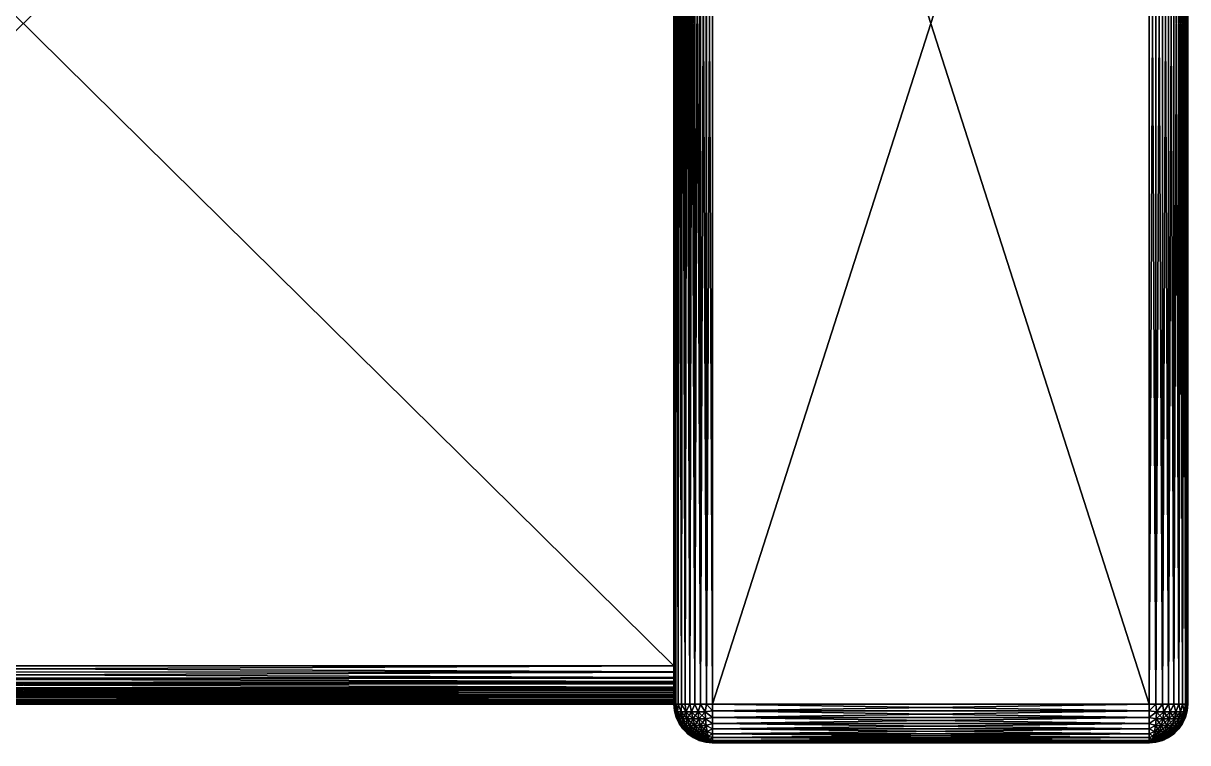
# Model space of a CAD drawing. Extents: x 0 to 3.4, y 0 to 2.1.
# Drawn here: x 1.7 to 3.4, y 0 to 1.05 of the extents above; entities that cross this region are included whole.
import ezdxf

# ---------------------------------------------------------------- set-up
doc = ezdxf.new("R2010")
doc.units = 0
doc.layers.add('Triangle_Set', color=253, linetype='CONTINUOUS')
doc.layers.add('Triangle_Set_ncl1_1', color=42, linetype='CONTINUOUS')

msp = doc.modelspace()

# ---------------------------------------------------------------- meshes
at = {"layer": 'Triangle_Set', "color": 253}
mesh = msp.add_polyface(dxfattribs=at)
corners = [(0.75, 2.04384, -0.05616), (0.749381, 2.035524, -0.064476), (0.749793, 2.010469, -0.060996), (0.75, 1.98768, -0.05616), (0.749999, 1.997024, -0.056948), (0.749914, 2.006108, -0.05927), (0.749573, 2.014684, -0.063087), (0.749217, 2.018704, -0.065512), (0.748685, 2.02248, -0.068241), (0.75, 2.04384, -2.64384), (0.749147, 2.04384, -2.653592), (0.75, 1.98768, -2.64384), (0.749147, 0.05616, -2.653592), (0.748354, 2.024193, -2.630345), (0.749381, 2.035524, -2.635524), (0.748958, 2.020733, -2.633074), (0.749664, 2.013196, -2.637709), (0.749936, 2.005037, -2.641086), (0.749996, 1.996445, -2.643152), (0.749793, 2.039004, -2.610469), (0.75, 2.04384, -2.58768), (0.749999, 2.043052, -2.597024), (0.749914, 2.04073, -2.606108), (0.749573, 2.036913, -2.614684), (0.749217, 2.034488, -2.618704), (0.747537, 2.027391, -2.627391), (0.748685, 2.031759, -2.62248), (0.748958, 2.033074, -0.079267), (0.748354, 2.030345, -0.075807), (0.749664, 2.037709, -0.086804), (0.749936, 2.041086, -0.094963), (0.749996, 2.043152, -0.103555), (0.75, 2.04384, -0.11232), (0.749147, 2.053592, -2.64384), (0.749147, 2.053592, -0.05616), (0.747863, 2.054796, -2.654586), (0.749147, 2.04384, -0.046408), (0.747863, 2.054796, -0.045414), (0.75, 0.11232, -0.05616), (0.749147, 0.05616, -0.046408), (2.650001, 1.997024, -2.643052), (2.65, 1.98768, -2.64384), (2.65, 2.04384, -2.64384)]
mesh.append_faces([[corners[k] for k in face] for face in [(0, 1, 2), (3, 0, 4), (4, 0, 5), (5, 0, 2), (2, 1, 6), (6, 1, 7), (7, 1, 8), (9, 10, 11), (11, 10, 12), (13, 14, 15), (14, 9, 16), (15, 14, 16), (16, 9, 17), (9, 11, 18), (17, 9, 18), (9, 14, 19), (20, 9, 21), (21, 9, 22), (22, 9, 19), (19, 14, 23), (23, 14, 24), (14, 25, 26), (24, 14, 26), (27, 28, 1), (29, 27, 1), (30, 29, 0), (31, 0, 32), (31, 30, 0), (0, 29, 1), (9, 20, 33), (0, 34, 32), (20, 32, 33), (32, 34, 33), (9, 33, 10), (10, 33, 35), (34, 0, 36), (37, 34, 36), (0, 3, 36), (3, 38, 36), (38, 39, 36), (40, 41, 42)]], dxfattribs={"color": 253})
mesh = msp.add_polyface(dxfattribs=at)
corners = [(2.650086, 2.006108, -2.64073), (2.650001, 1.997024, -2.643052), (2.65, 2.04384, -2.64384), (2.650207, 2.010469, -2.639004), (2.650427, 2.014684, -2.636913), (2.650619, 2.035524, -2.635524), (2.651315, 2.02248, -2.631759), (2.652463, 2.027391, -2.627391), (2.650783, 2.018704, -2.634488), (2.65, 1.98768, -2.64384), (2.650691, 2.04384, -2.652625), (2.652463, 2.027391, -0.072609), (2.650619, 2.035524, -0.064476), (2.651646, 2.024193, -0.069655), (2.65, 2.04384, -0.05616), (2.650336, 2.013196, -0.062291), (2.651042, 2.020733, -0.066926), (2.650853, 2.04384, -0.046408), (2.65, 1.98768, -0.05616), (2.650064, 2.005037, -0.058914), (2.650004, 1.996445, -0.056848), (2.650853, 2.053592, -2.64384), (2.65, 2.04384, -2.58768), (2.650336, 2.037709, -2.613196), (2.651646, 2.030345, -2.624193), (2.651042, 2.033074, -2.620733), (2.650064, 2.041086, -2.605037), (2.650004, 2.043152, -2.596445), (2.650086, 2.04073, -0.093892), (2.650001, 2.043052, -0.102976), (2.650207, 2.039004, -0.089531), (2.650427, 2.036913, -0.085316), (2.651315, 2.031759, -0.07752), (2.650783, 2.034488, -0.081296), (2.65, 2.04384, -0.11232), (2.650853, 2.053592, -0.05616), (3.34384, 2.053592, -2.699147), (2.70616, 2.04384, -2.7), (3.34384, 2.04384, -2.7), (3.353592, 2.04384, -0.000853), (3.34384, 0.05616), (3.34384, 2.04384), (2.70616, 2.053592, -0.000853), (2.70616, 2.04384), (3.34384, 2.053592, -0.000853), (3.399147, 2.053592, -0.05616), (3.4, 2.04384, -2.64384), (3.4, 2.04384, -0.05616)]
mesh.append_faces([[corners[k] for k in face] for face in [(0, 1, 2), (3, 0, 2), (4, 3, 5), (6, 5, 7), (8, 4, 5), (6, 8, 5), (5, 3, 2), (2, 9, 10), (11, 12, 13), (12, 14, 15), (13, 12, 16), (14, 17, 18), (16, 12, 15), (15, 14, 19), (19, 14, 20), (20, 14, 18), (2, 21, 22), (5, 2, 23), (7, 5, 24), (24, 5, 25), (25, 5, 23), (23, 2, 26), (26, 2, 27), (27, 2, 22), (28, 29, 14), (30, 28, 14), (31, 30, 12), (32, 12, 11), (33, 31, 12), (32, 33, 12), (29, 34, 14), (12, 30, 14), (14, 34, 35), (34, 22, 35), (14, 35, 17), (36, 37, 38), (39, 40, 41), (42, 41, 43), (41, 44, 39), (45, 46, 47)]], dxfattribs={"color": 253})
mesh = msp.add_polyface(dxfattribs=at)
corners = [(2.652463, 0.072609, -0.072609), (2.650619, 0.064476, -0.064476), (2.651646, 0.069655, -0.075807), (2.651042, 0.066926, -0.079267), (2.70616, 2.04384, -2.7), (2.70616, 0.05616, -2.7), (3.34384, 0.05616, -2.7), (2.652463, 0.072609, -2.627391), (2.651315, 0.068241, -2.62248), (2.650619, 0.064476, -2.635524), (2.697375, 0.05616, -2.699309), (2.697375, 2.04384, -2.699309), (2.688806, 0.05616, -2.697251), (2.688806, 2.04384, -2.697251), (2.680664, 0.05616, -2.693879), (2.680664, 2.04384, -2.693879), (2.67315, 0.05616, -2.689274), (2.67315, 2.04384, -2.689274), (2.666449, 0.05616, -2.683551), (2.666449, 2.04384, -2.683551), (2.65, 0.05616, -2.64384), (2.650691, 0.05616, -2.652625), (2.65, 0.11232, -2.64384), (2.650336, 0.086804, -2.637709), (2.651646, 0.075807, -2.630345), (2.651042, 0.079267, -2.633074), (2.652749, 0.05616, -2.661194), (2.656121, 0.05616, -2.669336), (2.652749, 2.04384, -2.661194), (2.660726, 0.05616, -2.67685), (2.656121, 2.04384, -2.669336), (2.650064, 0.094963, -2.641086), (2.650004, 0.103555, -2.643152), (2.660726, 2.04384, -2.67685), (2.650691, 2.04384, -2.652625), (2.656121, 0.05616, -0.030664), (2.652749, 0.05616, -0.038806), (2.653387, 2.04384, -0.036952), (2.660726, 0.05616, -0.02315), (2.657524, 2.04384, -0.02808), (2.666449, 0.05616, -0.016449), (2.663139, 2.04384, -0.020061), (2.67315, 0.05616, -0.010726), (2.670061, 2.04384, -0.013139), (2.680664, 0.05616, -0.006121), (2.67808, 2.04384, -0.007524), (2.688806, 0.05616, -0.002749), (2.686952, 2.04384, -0.003387), (2.697375, 0.05616, -0.000691), (2.696408, 2.04384, -0.000853), (2.70616, 0.05616), (2.70616, 2.04384), (2.650691, 0.05616, -0.047375), (2.65, 0.05616, -0.05616), (2.65, 0.11232, -0.05616), (2.650001, 0.102976, -0.056948), (2.650086, 0.093892, -0.05927), (2.650207, 0.089531, -0.060996), (2.650427, 0.085316, -0.063087), (2.650783, 0.081296, -0.065512), (2.651315, 0.07752, -0.068241), (2.650853, 2.04384, -0.046408)]
mesh.append_faces([[corners[k] for k in face] for face in [(0, 1, 2), (2, 1, 3), (4, 5, 6), (7, 8, 9), (10, 5, 11), (12, 10, 13), (14, 12, 15), (16, 14, 17), (18, 16, 19), (20, 21, 22), (9, 20, 23), (7, 9, 24), (24, 9, 25), (26, 27, 28), (25, 9, 23), (27, 29, 30), (23, 20, 31), (31, 20, 32), (29, 18, 33), (32, 20, 22), (26, 28, 21), (22, 21, 34), (35, 36, 37), (38, 35, 39), (40, 38, 41), (42, 40, 43), (44, 42, 45), (46, 44, 47), (48, 46, 49), (50, 48, 51), (52, 53, 54), (54, 53, 55), (55, 53, 56), (56, 53, 57), (57, 53, 1), (58, 57, 1), (59, 58, 1), (60, 59, 1), (0, 60, 1), (36, 52, 61)]], dxfattribs={"color": 253})
mesh = msp.add_polyface(dxfattribs=at)
corners = [(2.70616, 0.05616), (2.70616, 2.04384), (3.34384, 2.04384), (3.34384, 2.04384, -2.7), (2.70616, 2.04384, -2.7), (3.34384, 0.05616, -2.7), (3.4, 0.05616, -2.64384), (3.4, 2.04384, -0.05616), (3.4, 2.04384, -2.64384), (2.652749, 2.04384, -2.661194), (2.656121, 0.05616, -2.669336), (2.656121, 2.04384, -2.669336), (2.660726, 0.05616, -2.67685), (2.660726, 2.04384, -2.67685), (2.666449, 0.05616, -2.683551), (2.666449, 2.04384, -2.683551), (2.67315, 0.05616, -2.689274), (2.67315, 2.04384, -2.689274), (2.680664, 0.05616, -2.693879), (2.680664, 2.04384, -2.693879), (2.688806, 0.05616, -2.697251), (2.688806, 2.04384, -2.697251), (2.697375, 0.05616, -2.699309), (2.697375, 2.04384, -2.699309), (2.70616, 0.05616, -2.7), (2.650691, 2.04384, -2.652625), (2.650691, 0.05616, -2.652625), (2.65, 1.98768, -2.64384), (2.65, 0.11232, -2.64384), (2.697375, 0.05616, -0.000691), (2.696408, 2.04384, -0.000853), (2.688806, 0.05616, -0.002749), (2.686952, 2.04384, -0.003387), (2.680664, 0.05616, -0.006121), (2.67808, 2.04384, -0.007524), (2.67315, 0.05616, -0.010726), (2.670061, 2.04384, -0.013139), (2.666449, 0.05616, -0.016449), (2.663139, 2.04384, -0.020061), (2.660726, 0.05616, -0.02315), (2.657524, 2.04384, -0.02808), (2.656121, 0.05616, -0.030664), (2.653387, 2.04384, -0.036952), (2.65, 0.11232, -0.05616), (2.65, 1.98768, -0.05616), (2.650853, 2.04384, -0.046408), (2.650691, 0.05616, -0.047375), (2.652749, 0.05616, -0.038806), (3.353592, 0.05616, -2.699147), (3.353592, 2.04384, -2.699147), (3.363048, 0.05616, -2.696613), (3.363048, 2.04384, -2.696613), (3.37192, 0.05616, -2.692476), (3.37192, 2.04384, -2.692476), (3.379939, 0.05616, -2.686861), (3.379939, 2.04384, -2.686861), (3.386861, 0.05616, -2.679939), (3.386861, 2.04384, -2.679939), (3.392476, 0.05616, -2.67192), (3.392476, 2.04384, -2.67192), (3.396613, 0.05616, -2.663048), (3.396613, 2.04384, -2.663048), (3.399147, 0.05616, -2.653592), (3.399147, 2.04384, -2.653592), (3.399147, 0.05616, -0.046408), (3.399147, 2.04384, -0.046408), (3.396613, 0.05616, -0.036952), (3.396613, 2.04384, -0.036952), (3.392476, 0.05616, -0.02808), (3.392476, 2.04384, -0.02808), (3.386861, 0.05616, -0.020061), (3.386861, 2.04384, -0.020061), (3.379939, 0.05616, -0.013139), (3.379939, 2.04384, -0.013139), (3.37192, 0.05616, -0.007524), (3.37192, 2.04384, -0.007524), (3.363048, 0.05616, -0.003387), (3.363048, 2.04384, -0.003387), (3.353592, 0.05616, -0.000853), (3.353592, 2.04384, -0.000853)]
mesh.append_faces([[corners[k] for k in face] for face in [(0, 1, 2), (3, 4, 5), (6, 7, 8), (9, 10, 11), (11, 12, 13), (13, 14, 15), (15, 16, 17), (17, 18, 19), (19, 20, 21), (21, 22, 23), (23, 24, 4), (9, 25, 26), (27, 28, 25), (1, 29, 30), (30, 31, 32), (32, 33, 34), (34, 35, 36), (36, 37, 38), (38, 39, 40), (40, 41, 42), (43, 44, 45), (43, 45, 46), (42, 47, 45), (3, 48, 49), (49, 50, 51), (51, 52, 53), (53, 54, 55), (55, 56, 57), (57, 58, 59), (59, 60, 61), (61, 62, 63), (63, 6, 8), (7, 64, 65), (65, 66, 67), (67, 68, 69), (69, 70, 71), (71, 72, 73), (73, 74, 75), (75, 76, 77), (77, 78, 79)]], dxfattribs={"color": 253})
mesh = msp.add_polyface(dxfattribs=at)
corners = [(2.70616, 0.05616), (3.34384, 2.04384), (3.34384, 0.05616), (3.4, 0.05616, -2.64384), (3.4, 0.05616, -0.05616), (3.4, 2.04384, -0.05616), (2.70616, 0.046408, -2.699147), (3.34384, 0.05616, -2.7), (2.70616, 0.05616, -2.7), (3.399147, 0.046408, -2.64384), (3.34384, 0.046408, -0.000853), (3.399147, 0.05616, -2.653592), (3.34384, 0.046408, -2.699147), (3.353592, 0.05616, -2.699147), (3.363048, 0.05616, -2.696613), (3.354586, 0.045204, -2.697863), (3.392476, 0.05616, -2.67192), (3.386861, 0.05616, -2.679939), (3.389638, 0.045204, -2.674441), (3.396613, 0.05616, -2.663048), (3.394728, 0.045204, -2.664919), (3.397863, 0.045204, -2.654586), (3.379939, 0.05616, -2.686861), (3.382788, 0.045204, -2.682788), (3.37192, 0.05616, -2.692476), (3.374441, 0.045204, -2.689638), (3.364919, 0.045204, -2.694728), (3.399147, 0.046408, -0.05616), (3.399147, 0.05616, -0.046408), (3.353592, 0.05616, -0.000853), (3.396613, 0.05616, -0.036952), (3.397863, 0.045204, -0.045414), (3.37192, 0.05616, -0.007524), (3.379939, 0.05616, -0.013139), (3.374441, 0.045204, -0.010362), (3.363048, 0.05616, -0.003387), (3.364919, 0.045204, -0.005272), (3.354586, 0.045204, -0.002137), (3.386861, 0.05616, -0.020061), (3.382788, 0.045204, -0.017212), (3.392476, 0.05616, -0.02808), (3.389638, 0.045204, -0.025559), (3.394728, 0.045204, -0.035081), (3.399147, 2.04384, -2.653592), (3.396613, 2.04384, -2.663048), (3.392476, 2.04384, -2.67192), (3.386861, 2.04384, -2.679939), (3.379939, 2.04384, -2.686861), (3.37192, 2.04384, -2.692476), (3.363048, 2.04384, -2.696613), (3.353592, 2.04384, -2.699147), (3.34384, 2.04384, -2.7), (3.353592, 2.04384, -0.000853), (3.363048, 2.04384, -0.003387), (3.37192, 2.04384, -0.007524), (3.379939, 2.04384, -0.013139), (3.386861, 2.04384, -0.020061), (3.392476, 2.04384, -0.02808), (3.396613, 2.04384, -0.036952), (3.399147, 2.04384, -0.046408)]
mesh.append_faces([[corners[k] for k in face] for face in [(0, 1, 2), (3, 4, 5), (6, 7, 8), (9, 4, 3), (10, 0, 2), (9, 3, 11), (7, 12, 13), (14, 13, 15), (16, 17, 18), (19, 16, 20), (11, 19, 21), (17, 22, 23), (22, 24, 25), (24, 14, 26), (4, 27, 28), (10, 2, 29), (30, 28, 31), (32, 33, 34), (35, 32, 36), (29, 35, 37), (33, 38, 39), (38, 40, 41), (40, 30, 42), (11, 3, 43), (19, 11, 44), (16, 19, 45), (17, 16, 46), (22, 17, 47), (24, 22, 48), (14, 24, 49), (13, 14, 50), (7, 13, 51), (2, 52, 29), (29, 53, 35), (35, 54, 32), (32, 55, 33), (33, 56, 38), (38, 57, 40), (40, 58, 30), (30, 59, 28), (28, 5, 4)]], dxfattribs={"color": 253})
mesh = msp.add_polyface(dxfattribs=at)
corners = [(0.75, 0.05616, -2.64384), (0.749309, 0.047375, -2.64384), (0.75, 0.05616, -2.58768), (0.75, 0.05616, -0.05616), (0.75, 0.05616, -0.11232), (0.749147, 0.046408, -0.05616), (0.747251, 0.038806, -2.64384), (0.748354, 0.069655, -2.624193), (0.749381, 0.064476, -2.635524), (0.748958, 0.066926, -2.620733), (0.749664, 0.062291, -2.613196), (0.749936, 0.058914, -2.605037), (0.749996, 0.056848, -2.596445), (0.748958, 0.079267, -0.066926), (0.748354, 0.075807, -0.069655), (0.749381, 0.064476, -0.064476), (0.749664, 0.086804, -0.062291), (0.749936, 0.094963, -0.058914), (0.749996, 0.103555, -0.056848), (0.75, 0.11232, -0.05616), (0.75, 0.11232, -2.64384), (0.749147, 0.05616, -2.653592), (0.75, 1.98768, -2.64384), (0.749999, 0.102976, -2.643052), (0.749914, 0.093892, -2.64073), (0.749793, 0.089531, -2.639004), (0.749217, 0.081296, -2.634488), (0.748685, 0.07752, -2.631759), (0.749573, 0.085316, -2.636913), (0.749147, 0.05616, -0.046408), (0.747863, 0.045204, -2.654586), (0.747863, 0.045204, -0.045414), (0.749999, 0.056948, -0.102976), (0.749914, 0.05927, -0.093892), (0.749793, 0.060996, -0.089531), (0.749217, 0.065512, -0.081296), (0.748685, 0.068241, -0.07752), (0.747537, 0.072609, -0.072609), (0.749573, 0.063087, -0.085316), (2.65, 0.05616, -2.58768), (2.65, 0.05616, -2.64384), (2.650001, 0.056948, -2.597024)]
mesh.append_faces([[corners[k] for k in face] for face in [(0, 1, 2), (3, 4, 5), (6, 5, 1), (4, 2, 5), (2, 1, 5), (7, 8, 9), (8, 0, 10), (9, 8, 10), (10, 0, 11), (0, 2, 12), (11, 0, 12), (13, 14, 15), (16, 13, 15), (17, 16, 3), (18, 3, 19), (18, 17, 3), (3, 16, 15), (0, 20, 21), (20, 22, 21), (20, 0, 23), (23, 0, 24), (24, 0, 25), (25, 0, 8), (26, 8, 27), (28, 25, 8), (26, 28, 8), (3, 29, 19), (0, 21, 1), (1, 21, 30), (29, 3, 5), (29, 5, 31), (4, 3, 32), (32, 3, 33), (33, 3, 34), (34, 3, 15), (35, 15, 36), (36, 15, 37), (38, 34, 15), (35, 38, 15), (39, 40, 41)]], dxfattribs={"color": 253})
mesh = msp.add_polyface(dxfattribs=at)
corners = [(2.65, 0.05616, -0.05616), (2.650853, 0.046408, -0.05616), (2.65, 0.05616, -0.11232), (2.65, 0.05616, -2.64384), (2.65, 0.05616, -2.58768), (2.650853, 0.046408, -2.64384), (2.650619, 0.064476, -0.064476), (2.650336, 0.062291, -0.086804), (2.651042, 0.066926, -0.079267), (2.650064, 0.058914, -0.094963), (2.650004, 0.056848, -0.103555), (2.650001, 0.056948, -2.597024), (2.650086, 0.05927, -2.606108), (2.650207, 0.060996, -2.610469), (2.650619, 0.064476, -2.635524), (2.650427, 0.063087, -2.614684), (2.650783, 0.065512, -2.618704), (2.651315, 0.068241, -2.62248), (2.70616, 0.046408, -2.699147), (2.70616, 0.05616, -2.7), (2.697375, 0.05616, -2.699309), (2.695414, 0.045204, -2.697863), (2.650691, 0.05616, -2.652625), (2.652137, 0.045204, -2.654586), (2.652749, 0.05616, -2.661194), (2.666449, 0.05616, -2.683551), (2.660726, 0.05616, -2.67685), (2.667212, 0.045204, -2.682788), (2.67315, 0.05616, -2.689274), (2.656121, 0.05616, -2.669336), (2.655272, 0.045204, -2.664919), (2.688806, 0.05616, -2.697251), (2.680664, 0.05616, -2.693879), (2.685081, 0.045204, -2.694728), (2.675559, 0.045204, -2.689638), (2.660362, 0.045204, -2.674441), (2.70616, 0.046408, -0.000853), (2.695414, 0.045204, -0.002137), (2.697375, 0.05616, -0.000691), (2.656121, 0.05616, -0.030664), (2.660726, 0.05616, -0.02315), (2.660362, 0.045204, -0.025559), (2.652749, 0.05616, -0.038806), (2.655272, 0.045204, -0.035081), (2.650691, 0.05616, -0.047375), (2.652137, 0.045204, -0.045414), (2.680664, 0.05616, -0.006121), (2.688806, 0.05616, -0.002749), (2.685081, 0.045204, -0.005272), (2.70616, 0.05616), (2.666449, 0.05616, -0.016449), (2.667212, 0.045204, -0.017212), (2.67315, 0.05616, -0.010726), (2.675559, 0.045204, -0.010362)]
mesh.append_faces([[corners[k] for k in face] for face in [(0, 1, 2), (3, 4, 5), (4, 2, 5), (2, 1, 5), (6, 0, 7), (8, 6, 7), (7, 0, 9), (0, 2, 10), (9, 0, 10), (11, 3, 12), (12, 3, 13), (13, 3, 14), (15, 13, 14), (16, 15, 14), (17, 16, 14), (18, 19, 20), (21, 18, 20), (3, 5, 22), (23, 22, 5), (24, 22, 23), (25, 26, 27), (28, 25, 27), (29, 24, 30), (31, 32, 33), (20, 31, 21), (32, 28, 34), (26, 29, 35), (36, 37, 38), (39, 40, 41), (42, 39, 43), (44, 1, 0), (1, 44, 45), (46, 47, 48), (38, 49, 36), (44, 42, 45), (40, 50, 51), (50, 52, 51), (52, 46, 53), (51, 52, 53), (47, 38, 37)]], dxfattribs={"color": 253})
mesh = msp.add_polyface(dxfattribs=at)
corners = [(2.657524, 0.02808, -0.05616), (2.663139, 0.020061, -0.05616), (2.657524, 0.02808, -2.64384), (2.653387, 0.036952, -0.05616), (2.653387, 0.036952, -2.64384), (2.650853, 0.046408, -0.05616), (2.650853, 0.046408, -2.64384), (2.655272, 0.034668, -2.653962), (2.652137, 0.045204, -2.654586), (2.660362, 0.024959, -2.65295), (2.667212, 0.045204, -2.682788), (2.660726, 0.05616, -2.67685), (2.660362, 0.045204, -2.674441), (2.656121, 0.05616, -2.669336), (2.655272, 0.045204, -2.664919), (2.652749, 0.05616, -2.661194), (2.667334, 0.024959, -2.669783), (2.669472, 0.034668, -2.680528), (2.663019, 0.034668, -2.672666), (2.663019, 0.024959, -2.66171), (2.658224, 0.034668, -2.663696), (2.655272, 0.045204, -0.035081), (2.656121, 0.05616, -0.030664), (2.660362, 0.045204, -0.025559), (2.660726, 0.05616, -0.02315), (2.667212, 0.045204, -0.017212), (2.655272, 0.034668, -0.046038), (2.652137, 0.045204, -0.045414), (2.652749, 0.05616, -0.038806), (2.660362, 0.024959, -0.04705), (2.663019, 0.024959, -0.03829), (2.658224, 0.034668, -0.036304), (2.667334, 0.024959, -0.030217), (2.663019, 0.034668, -0.027334), (2.669472, 0.034668, -0.019472)]
mesh.append_faces([[corners[k] for k in face] for face in [(0, 1, 2), (3, 0, 4), (4, 0, 2), (3, 4, 5), (4, 6, 5), (4, 2, 7), (8, 4, 7), (6, 4, 8), (7, 2, 9), (10, 11, 12), (12, 13, 14), (14, 15, 8), (16, 17, 18), (18, 19, 16), (19, 18, 20), (10, 18, 17), (18, 10, 12), (12, 20, 18), (20, 12, 14), (20, 9, 19), (9, 20, 7), (14, 7, 20), (7, 14, 8), (21, 22, 23), (23, 24, 25), (0, 3, 26), (27, 28, 21), (3, 5, 27), (29, 0, 26), (26, 3, 27), (26, 30, 29), (30, 26, 31), (27, 31, 26), (31, 27, 21), (31, 32, 30), (32, 31, 33), (21, 33, 31), (33, 21, 23), (23, 34, 33), (34, 23, 25)]], dxfattribs={"color": 253})
mesh = msp.add_polyface(dxfattribs=at)
corners = [(2.695414, 0.045204, -2.697863), (2.688806, 0.05616, -2.697251), (2.685081, 0.045204, -2.694728), (2.70616, 0.02808, -2.692476), (2.70616, 0.036952, -2.696613), (2.696038, 0.034668, -2.694728), (2.70616, 0.046408, -2.699147), (2.69705, 0.024959, -2.689638), (2.680664, 0.05616, -2.693879), (2.675559, 0.045204, -2.689638), (2.67315, 0.05616, -2.689274), (2.667212, 0.045204, -2.682788), (2.68829, 0.024959, -2.686981), (2.686304, 0.034668, -2.691776), (2.680217, 0.024959, -2.682666), (2.677334, 0.034668, -2.686981), (2.673141, 0.024959, -2.676859), (2.669472, 0.034668, -2.680528), (2.667334, 0.024959, -2.669783), (2.685081, 0.045204, -0.005272), (2.688806, 0.05616, -0.002749), (2.695414, 0.045204, -0.002137), (2.675559, 0.045204, -0.010362), (2.680664, 0.05616, -0.006121), (2.70616, 0.02808, -0.007524), (2.696038, 0.034668, -0.005272), (2.70616, 0.036952, -0.003387), (2.69705, 0.024959, -0.010362), (2.70616, 0.046408, -0.000853), (2.663019, 0.034668, -0.027334), (2.673141, 0.024959, -0.023141), (2.667334, 0.024959, -0.030217), (2.669472, 0.034668, -0.019472), (2.680217, 0.024959, -0.017334), (2.677334, 0.034668, -0.013019), (2.68829, 0.024959, -0.013019), (2.686304, 0.034668, -0.008224), (2.667212, 0.045204, -0.017212)]
mesh.append_faces([[corners[k] for k in face] for face in [(0, 1, 2), (3, 4, 5), (5, 4, 0), (4, 6, 0), (7, 3, 5), (2, 8, 9), (9, 10, 11), (5, 12, 7), (12, 5, 13), (0, 13, 5), (13, 0, 2), (13, 14, 12), (14, 13, 15), (15, 16, 14), (16, 15, 17), (2, 15, 13), (15, 2, 9), (9, 17, 15), (17, 9, 11), (17, 18, 16), (19, 20, 21), (22, 23, 19), (24, 25, 26), (26, 25, 21), (25, 24, 27), (28, 26, 21), (29, 30, 31), (30, 29, 32), (32, 33, 30), (33, 32, 34), (34, 35, 33), (35, 34, 36), (37, 34, 32), (34, 37, 22), (22, 36, 34), (36, 22, 19), (36, 27, 35), (27, 36, 25), (19, 25, 36), (25, 19, 21)]], dxfattribs={"color": 253})
mesh = msp.add_polyface(dxfattribs=at)
corners = [(2.70616, 0.036952, -2.696613), (3.34384, 0.046408, -2.699147), (2.70616, 0.046408, -2.699147), (3.34384, 0.05616, -2.7), (3.399147, 0.046408, -0.05616), (3.4, 0.05616, -0.05616), (3.399147, 0.046408, -2.64384), (3.396613, 0.036952, -0.05616), (3.396613, 0.036952, -2.64384), (2.70616, 0.05616), (3.34384, 0.046408, -0.000853), (2.70616, 0.046408, -0.000853), (3.34384, 0.036952, -0.003387), (2.70616, 0.036952, -0.003387), (3.397863, 0.045204, -2.654586), (3.399147, 0.05616, -2.653592), (3.396613, 0.05616, -2.663048), (3.394728, 0.045204, -2.664919), (3.354586, 0.045204, -2.697863), (3.34384, 0.036952, -2.696613), (3.353592, 0.05616, -2.699147), (3.392476, 0.05616, -2.67192), (3.389638, 0.045204, -2.674441), (3.386861, 0.05616, -2.679939), (3.382788, 0.045204, -2.682788), (3.379939, 0.05616, -2.686861), (3.374441, 0.045204, -2.689638), (3.37192, 0.05616, -2.692476), (3.364919, 0.045204, -2.694728), (3.363048, 0.05616, -2.696613), (3.391776, 0.034668, -2.663696), (3.386981, 0.034668, -2.672666), (3.380528, 0.034668, -2.680528), (3.372666, 0.034668, -2.686981), (3.363696, 0.034668, -2.691776), (3.353962, 0.034668, -2.694728), (3.397863, 0.045204, -0.045414), (3.354586, 0.045204, -0.002137), (3.353592, 0.05616, -0.000853), (3.363048, 0.05616, -0.003387), (3.364919, 0.045204, -0.005272), (3.399147, 0.05616, -0.046408), (3.37192, 0.05616, -0.007524), (3.374441, 0.045204, -0.010362), (3.379939, 0.05616, -0.013139), (3.382788, 0.045204, -0.017212), (3.386861, 0.05616, -0.020061), (3.389638, 0.045204, -0.025559), (3.392476, 0.05616, -0.02808), (3.394728, 0.045204, -0.035081), (3.396613, 0.05616, -0.036952), (3.363696, 0.034668, -0.008224), (3.372666, 0.034668, -0.013019), (3.380528, 0.034668, -0.019472), (3.386981, 0.034668, -0.027334), (3.391776, 0.034668, -0.036304), (3.394728, 0.034668, -0.046038)]
mesh.append_faces([[corners[k] for k in face] for face in [(0, 1, 2), (3, 2, 1), (4, 5, 6), (7, 4, 8), (8, 4, 6), (9, 10, 11), (11, 12, 13), (12, 11, 10), (14, 6, 15), (14, 16, 17), (18, 1, 19), (20, 1, 18), (8, 6, 14), (17, 21, 22), (22, 23, 24), (24, 25, 26), (26, 27, 28), (28, 29, 18), (30, 14, 17), (31, 17, 22), (32, 22, 24), (33, 24, 26), (34, 26, 28), (35, 28, 18), (36, 4, 7), (37, 10, 38), (37, 39, 40), (41, 4, 36), (12, 10, 37), (40, 42, 43), (43, 44, 45), (45, 46, 47), (47, 48, 49), (49, 50, 36), (51, 37, 40), (52, 40, 43), (53, 43, 45), (54, 45, 47), (55, 47, 49), (56, 49, 36)]], dxfattribs={"color": 253})
mesh = msp.add_polyface(dxfattribs=at)
corners = [(2.70616, 0.020061, -2.686861), (3.34384, 0.02808, -2.692476), (2.70616, 0.02808, -2.692476), (3.34384, 0.036952, -2.696613), (2.70616, 0.036952, -2.696613), (3.34384, 0.046408, -2.699147), (3.34384, 0.020061, -2.686861), (2.70616, 0.036952, -0.003387), (3.34384, 0.02808, -0.007524), (2.70616, 0.02808, -0.007524), (3.34384, 0.020061, -0.013139), (2.70616, 0.020061, -0.013139), (3.34384, 0.036952, -0.003387), (3.353962, 0.034668, -2.694728), (3.354586, 0.045204, -2.697863), (3.35295, 0.024959, -2.689638), (3.365902, 0.016449, -2.676859), (3.376859, 0.024959, -2.676859), (3.369783, 0.024959, -2.682666), (3.380528, 0.034668, -2.680528), (3.372666, 0.034668, -2.686981), (3.359037, 0.016449, -2.680528), (3.36171, 0.024959, -2.686981), (3.363696, 0.034668, -2.691776), (3.374441, 0.045204, -2.689638), (3.351587, 0.016449, -2.682788), (3.364919, 0.045204, -2.694728), (3.353962, 0.034668, -0.005272), (3.354586, 0.045204, -0.002137), (3.35295, 0.024959, -0.010362), (3.351587, 0.016449, -0.017212), (3.359037, 0.016449, -0.019472), (3.36171, 0.024959, -0.013019), (3.363696, 0.034668, -0.008224), (3.365902, 0.016449, -0.023141), (3.369783, 0.024959, -0.017334), (3.372666, 0.034668, -0.013019), (3.37192, 0.016449, -0.02808), (3.376859, 0.024959, -0.023141), (3.364919, 0.045204, -0.005272), (3.374441, 0.045204, -0.010362), (3.380528, 0.034668, -0.019472)]
mesh.append_faces([[corners[k] for k in face] for face in [(0, 1, 2), (2, 3, 4), (5, 4, 3), (3, 2, 1), (1, 0, 6), (7, 8, 9), (9, 10, 11), (10, 9, 8), (8, 7, 12), (3, 1, 13), (14, 3, 13), (1, 6, 15), (13, 1, 15), (16, 17, 18), (19, 18, 17), (18, 19, 20), (21, 18, 22), (20, 22, 18), (22, 20, 23), (24, 23, 20), (25, 22, 15), (23, 15, 22), (15, 23, 13), (26, 13, 23), (8, 12, 27), (27, 12, 28), (10, 8, 29), (30, 10, 29), (29, 8, 27), (31, 29, 32), (27, 32, 29), (32, 27, 33), (28, 33, 27), (34, 32, 35), (33, 35, 32), (35, 33, 36), (37, 35, 38), (36, 38, 35), (39, 36, 33), (40, 41, 36)]], dxfattribs={"color": 253})
mesh = msp.add_polyface(dxfattribs=at)
corners = [(3.392476, 0.02808, -0.05616), (3.396613, 0.036952, -0.05616), (3.392476, 0.02808, -2.64384), (3.386861, 0.020061, -0.05616), (3.386861, 0.020061, -2.64384), (3.396613, 0.036952, -2.64384), (3.394728, 0.034668, -2.653962), (3.397863, 0.045204, -2.654586), (3.389638, 0.024959, -2.65295), (3.382788, 0.016449, -2.651587), (3.380528, 0.016449, -2.659037), (3.386981, 0.024959, -2.66171), (3.391776, 0.034668, -2.663696), (3.376859, 0.016449, -2.665902), (3.382666, 0.024959, -2.669783), (3.386981, 0.034668, -2.672666), (3.37192, 0.016449, -2.67192), (3.376859, 0.024959, -2.676859), (3.380528, 0.034668, -2.680528), (3.394728, 0.045204, -2.664919), (3.389638, 0.045204, -2.674441), (3.382788, 0.045204, -2.682788), (3.372666, 0.034668, -2.686981), (3.394728, 0.034668, -0.046038), (3.397863, 0.045204, -0.045414), (3.389638, 0.024959, -0.04705), (3.382788, 0.016449, -0.048413), (3.376859, 0.024959, -0.023141), (3.372666, 0.034668, -0.013019), (3.380528, 0.034668, -0.019472), (3.376859, 0.016449, -0.034098), (3.382666, 0.024959, -0.030217), (3.386981, 0.034668, -0.027334), (3.380528, 0.016449, -0.040963), (3.386981, 0.024959, -0.03829), (3.391776, 0.034668, -0.036304), (3.382788, 0.045204, -0.017212), (3.389638, 0.045204, -0.025559), (3.394728, 0.045204, -0.035081)]
mesh.append_faces([[corners[k] for k in face] for face in [(0, 1, 2), (3, 0, 4), (4, 0, 2), (2, 1, 5), (2, 5, 6), (6, 5, 7), (4, 2, 8), (9, 4, 8), (8, 2, 6), (10, 8, 11), (6, 11, 8), (11, 6, 12), (7, 12, 6), (13, 11, 14), (12, 14, 11), (14, 12, 15), (16, 14, 17), (15, 17, 14), (17, 15, 18), (19, 15, 12), (20, 18, 15), (21, 22, 18), (1, 0, 23), (24, 1, 23), (0, 3, 25), (23, 0, 25), (25, 3, 26), (27, 28, 29), (30, 27, 31), (29, 31, 27), (31, 29, 32), (33, 31, 34), (32, 34, 31), (34, 32, 35), (36, 32, 29), (37, 35, 32), (26, 34, 25), (35, 25, 34), (25, 35, 23), (38, 23, 35)]], dxfattribs={"color": 253})
mesh = msp.add_polyface(dxfattribs=at)
corners = [(2.670061, 0.013139, -0.05616), (2.67808, 0.007524, -0.05616), (2.670061, 0.013139, -2.64384), (2.663139, 0.020061, -0.05616), (2.663139, 0.020061, -2.64384), (2.657524, 0.02808, -2.64384), (2.67808, 0.007524, -2.64384), (2.675559, 0.009465, -2.649927), (2.667212, 0.016449, -2.651587), (2.660362, 0.024959, -2.65295), (2.67808, 0.016449, -2.67192), (2.680217, 0.024959, -2.682666), (2.673141, 0.024959, -2.676859), (2.680217, 0.009465, -2.661174), (2.673141, 0.016449, -2.665902), (2.677334, 0.009465, -2.65578), (2.669472, 0.016449, -2.659037), (2.667334, 0.024959, -2.669783), (2.663019, 0.024959, -2.66171), (2.675559, 0.009465, -0.050073), (2.667212, 0.016449, -0.048413), (2.657524, 0.02808, -0.05616), (2.660362, 0.024959, -0.04705), (2.677334, 0.009465, -0.04422), (2.669472, 0.016449, -0.040963), (2.680217, 0.009465, -0.038826), (2.673141, 0.016449, -0.034098), (2.684098, 0.009465, -0.034098), (2.67808, 0.016449, -0.02808), (2.663019, 0.024959, -0.03829), (2.667334, 0.024959, -0.030217), (2.673141, 0.024959, -0.023141), (2.684098, 0.016449, -0.023141)]
mesh.append_faces([[corners[k] for k in face] for face in [(0, 1, 2), (3, 0, 4), (5, 3, 4), (4, 0, 2), (2, 1, 6), (2, 6, 7), (4, 2, 8), (5, 4, 9), (9, 4, 8), (8, 2, 7), (10, 11, 12), (13, 10, 14), (14, 15, 13), (15, 14, 16), (16, 7, 15), (7, 16, 8), (12, 14, 10), (14, 12, 17), (17, 16, 14), (16, 17, 18), (18, 8, 16), (8, 18, 9), (1, 0, 19), (0, 3, 20), (3, 21, 22), (19, 0, 20), (20, 3, 22), (20, 23, 19), (23, 20, 24), (24, 25, 23), (25, 24, 26), (26, 27, 25), (27, 26, 28), (22, 24, 20), (24, 22, 29), (29, 26, 24), (26, 29, 30), (30, 28, 26), (28, 30, 31), (31, 32, 28)]], dxfattribs={"color": 253})
mesh = msp.add_polyface(dxfattribs=at)
corners = [(2.686952, 0.003387, -0.05616), (2.696408, 0.000853, -0.05616), (2.686952, 0.003387, -2.64384), (2.67808, 0.007524, -0.05616), (2.67808, 0.007524, -2.64384), (2.685081, 0.004275, -2.648033), (2.675559, 0.009465, -2.649927), (2.695414, 0.001079, -2.645977), (2.688826, 0.009465, -2.669783), (2.690963, 0.016449, -2.680528), (2.684098, 0.016449, -2.676859), (2.690963, 0.004275, -2.659037), (2.684098, 0.009465, -2.665902), (2.67808, 0.016449, -2.67192), (2.68829, 0.024959, -2.686981), (2.680217, 0.024959, -2.682666), (2.68829, 0.004275, -2.65578), (2.680217, 0.009465, -2.661174), (2.686304, 0.004275, -2.652064), (2.677334, 0.009465, -2.65578), (2.695414, 0.001079, -0.054023), (2.685081, 0.004275, -0.051967), (2.675559, 0.009465, -0.050073), (2.696038, 0.001079, -0.051967), (2.686304, 0.004275, -0.047936), (2.677334, 0.009465, -0.04422), (2.68829, 0.004275, -0.04422), (2.680217, 0.009465, -0.038826), (2.690963, 0.004275, -0.040963), (2.684098, 0.009465, -0.034098), (2.69422, 0.004275, -0.03829), (2.688826, 0.009465, -0.030217), (2.67808, 0.016449, -0.02808), (2.684098, 0.016449, -0.023141), (2.69422, 0.009465, -0.027334), (2.690963, 0.016449, -0.019472), (2.673141, 0.024959, -0.023141), (2.680217, 0.024959, -0.017334), (2.68829, 0.024959, -0.013019)]
mesh.append_faces([[corners[k] for k in face] for face in [(0, 1, 2), (3, 0, 4), (4, 0, 2), (4, 2, 5), (6, 4, 5), (5, 2, 7), (8, 9, 10), (11, 8, 12), (10, 12, 8), (12, 10, 13), (14, 10, 9), (10, 14, 15), (15, 13, 10), (12, 16, 11), (16, 12, 17), (13, 17, 12), (17, 18, 16), (18, 17, 19), (7, 18, 5), (19, 5, 18), (5, 19, 6), (20, 0, 21), (0, 3, 21), (21, 3, 22), (23, 21, 24), (22, 24, 21), (24, 22, 25), (25, 26, 24), (26, 25, 27), (27, 28, 26), (28, 27, 29), (29, 30, 28), (30, 29, 31), (32, 31, 29), (31, 32, 33), (33, 34, 31), (34, 33, 35), (33, 36, 37), (37, 35, 33), (35, 37, 38)]], dxfattribs={"color": 253})
mesh = msp.add_polyface(dxfattribs=at)
corners = [(2.686952, 0.003387, -2.64384), (2.696408, 0.000853, -0.05616), (2.696408, 0.000853, -2.64384), (2.695414, 0.001079, -2.645977), (2.70616, 0, -2.64384), (2.696038, 0.001079, -2.648033), (2.697936, 0.004275, -2.663696), (2.700073, 0.009465, -2.674441), (2.69422, 0.009465, -2.672666), (2.698413, 0.016449, -2.682788), (2.690963, 0.016449, -2.680528), (2.700073, 0.001079, -2.65295), (2.69422, 0.004275, -2.66171), (2.698413, 0.001079, -2.651587), (2.690963, 0.004275, -2.659037), (2.688826, 0.009465, -2.669783), (2.69705, 0.024959, -2.689638), (2.68829, 0.024959, -2.686981), (2.69705, 0.001079, -2.649927), (2.68829, 0.004275, -2.65578), (2.686304, 0.004275, -2.652064), (2.686952, 0.003387, -0.05616), (2.695414, 0.001079, -0.054023), (2.696038, 0.001079, -0.051967), (2.70616, 0, -0.05616), (2.685081, 0.004275, -0.051967), (2.686304, 0.004275, -0.047936), (2.69705, 0.001079, -0.050073), (2.68829, 0.004275, -0.04422), (2.698413, 0.001079, -0.048413), (2.690963, 0.004275, -0.040963), (2.700073, 0.001079, -0.04705), (2.69422, 0.004275, -0.03829), (2.701967, 0.001079, -0.046038), (2.697936, 0.004275, -0.036304), (2.688826, 0.009465, -0.030217), (2.69422, 0.009465, -0.027334), (2.701967, 0.004275, -0.035081), (2.700073, 0.009465, -0.025559), (2.690963, 0.016449, -0.019472), (2.698413, 0.016449, -0.017212), (2.68829, 0.024959, -0.013019), (2.69705, 0.024959, -0.010362)]
mesh.append_faces([[corners[k] for k in face] for face in [(0, 1, 2), (0, 2, 3), (2, 4, 3), (3, 4, 5), (6, 7, 8), (9, 8, 7), (8, 9, 10), (11, 6, 12), (12, 13, 11), (13, 12, 14), (8, 12, 6), (12, 8, 15), (10, 15, 8), (15, 14, 12), (16, 10, 9), (10, 16, 17), (14, 18, 13), (18, 14, 19), (19, 5, 18), (5, 19, 20), (20, 3, 5), (1, 21, 22), (23, 24, 22), (25, 23, 22), (26, 27, 23), (27, 26, 28), (28, 29, 27), (29, 28, 30), (30, 31, 29), (31, 30, 32), (32, 33, 31), (33, 32, 34), (35, 34, 32), (34, 35, 36), (36, 37, 34), (37, 36, 38), (39, 38, 36), (38, 39, 40), (41, 40, 39), (40, 41, 42)]], dxfattribs={"color": 253})
mesh = msp.add_polyface(dxfattribs=at)
corners = [(2.696408, 0.000853, -0.05616), (2.70616, 0, -0.05616), (2.696408, 0.000853, -2.64384), (2.70616, 0, -2.64384), (3.34384, 0, -0.05616), (2.70616, 0.000853, -2.653592), (2.704023, 0.001079, -2.654586), (2.696038, 0.001079, -2.648033), (2.69705, 0.001079, -2.649927), (2.70616, 0.007524, -2.67192), (2.70616, 0.013139, -2.679939), (2.700073, 0.009465, -2.674441), (2.698413, 0.001079, -2.651587), (2.70616, 0.003387, -2.663048), (2.701967, 0.004275, -2.664919), (2.700073, 0.001079, -2.65295), (2.701967, 0.001079, -2.653962), (2.70616, 0.020061, -2.686861), (2.698413, 0.016449, -2.682788), (2.70616, 0.02808, -2.692476), (2.69705, 0.024959, -2.689638), (2.697936, 0.004275, -2.663696), (2.70616, 0.003387, -0.036952), (2.70616, 0.000853, -0.046408), (2.704023, 0.001079, -0.045414), (2.70616, 0.020061, -0.013139), (2.70616, 0.013139, -0.020061), (2.698413, 0.016449, -0.017212), (2.70616, 0.02808, -0.007524), (2.69705, 0.024959, -0.010362), (2.70616, 0.007524, -0.02808), (2.700073, 0.009465, -0.025559), (2.701967, 0.004275, -0.035081), (2.695414, 0.001079, -0.054023), (2.701967, 0.001079, -0.046038), (2.700073, 0.001079, -0.04705), (2.698413, 0.001079, -0.048413), (2.69705, 0.001079, -0.050073), (2.696038, 0.001079, -0.051967), (2.697936, 0.004275, -0.036304)]
mesh.append_faces([[corners[k] for k in face] for face in [(0, 1, 2), (2, 1, 3), (3, 1, 4), (3, 5, 6), (7, 3, 8), (9, 10, 11), (8, 3, 12), (6, 13, 14), (12, 3, 15), (13, 9, 14), (15, 3, 16), (5, 13, 6), (16, 3, 6), (10, 17, 18), (17, 19, 20), (14, 9, 11), (11, 10, 18), (18, 17, 20), (14, 16, 6), (16, 14, 21), (11, 21, 14), (21, 15, 16), (22, 23, 24), (25, 26, 27), (28, 25, 29), (26, 30, 31), (30, 22, 32), (29, 25, 27), (23, 1, 24), (27, 26, 31), (1, 0, 33), (31, 30, 32), (32, 22, 24), (24, 1, 34), (34, 1, 35), (35, 1, 36), (36, 1, 37), (37, 1, 38), (39, 24, 34), (24, 39, 32)]], dxfattribs={"color": 253})
mesh = msp.add_polyface(dxfattribs=at)
corners = [(2.70616, 0, -2.64384), (3.34384, 0, -0.05616), (3.34384, 0, -2.64384), (3.34384, 0.000853, -2.653592), (2.70616, 0.000853, -2.653592), (3.34384, 0.003387, -2.663048), (2.70616, 0.003387, -2.663048), (3.34384, 0.007524, -2.67192), (2.70616, 0.007524, -2.67192), (3.34384, 0.013139, -2.679939), (2.70616, 0.013139, -2.679939), (3.34384, 0.020061, -2.686861), (2.70616, 0.020061, -2.686861), (3.353592, 0.000853, -0.05616), (2.70616, 0.020061, -0.013139), (3.34384, 0.013139, -0.020061), (2.70616, 0.013139, -0.020061), (3.34384, 0.007524, -0.02808), (2.70616, 0.007524, -0.02808), (3.34384, 0.003387, -0.036952), (2.70616, 0.003387, -0.036952), (3.34384, 0.000853, -0.046408), (2.70616, 0.000853, -0.046408), (2.70616, 0, -0.05616), (3.34384, 0.020061, -0.013139), (3.345977, 0.001079, -2.654586), (3.351587, 0.016449, -2.682788), (3.349927, 0.009465, -2.674441), (3.348033, 0.004275, -2.664919), (3.348033, 0.001079, -2.653962), (3.349927, 0.001079, -2.65295), (3.345977, 0.001079, -0.045414), (3.349927, 0.009465, -0.025559), (3.348033, 0.004275, -0.035081), (3.349927, 0.001079, -0.04705), (3.348033, 0.001079, -0.046038), (3.351587, 0.016449, -0.017212)]
mesh.append_faces([[corners[k] for k in face] for face in [(0, 1, 2), (0, 3, 4), (4, 5, 6), (6, 7, 8), (8, 9, 10), (10, 11, 12), (11, 10, 9), (9, 8, 7), (7, 6, 5), (5, 4, 3), (3, 0, 2), (1, 13, 2), (14, 15, 16), (16, 17, 18), (18, 19, 20), (20, 21, 22), (22, 1, 23), (1, 22, 21), (21, 20, 19), (19, 18, 17), (17, 16, 15), (15, 14, 24), (5, 3, 25), (11, 9, 26), (9, 7, 27), (7, 5, 28), (3, 2, 25), (27, 7, 28), (28, 5, 25), (25, 2, 29), (29, 2, 30), (1, 21, 31), (17, 15, 32), (31, 19, 33), (19, 17, 33), (34, 1, 35), (21, 19, 31), (35, 1, 31), (15, 24, 36), (33, 17, 32)]], dxfattribs={"color": 253})
mesh = msp.add_polyface(dxfattribs=at)
corners = [(3.34384, 0, -2.64384), (3.353592, 0.000853, -0.05616), (3.353592, 0.000853, -2.64384), (3.35295, 0.024959, -2.689638), (3.34384, 0.020061, -2.686861), (3.351587, 0.016449, -2.682788), (3.34384, 0.013139, -2.679939), (3.349927, 0.009465, -2.674441), (3.354586, 0.001079, -2.645977), (3.349927, 0.001079, -2.65295), (3.351587, 0.001079, -2.651587), (3.35295, 0.001079, -2.649927), (3.353962, 0.001079, -2.648033), (3.36171, 0.004275, -2.65578), (3.359037, 0.004275, -2.659037), (3.35578, 0.004275, -2.66171), (3.348033, 0.001079, -2.653962), (3.352064, 0.004275, -2.663696), (3.361174, 0.009465, -2.669783), (3.345977, 0.001079, -2.654586), (3.348033, 0.004275, -2.664919), (3.35578, 0.009465, -2.672666), (3.359037, 0.016449, -2.680528), (3.34384, 0, -0.05616), (3.354586, 0.001079, -0.054023), (3.353962, 0.001079, -0.051967), (3.35295, 0.001079, -0.050073), (3.351587, 0.001079, -0.048413), (3.349927, 0.001079, -0.04705), (3.349927, 0.009465, -0.025559), (3.34384, 0.013139, -0.020061), (3.351587, 0.016449, -0.017212), (3.348033, 0.004275, -0.035081), (3.348033, 0.001079, -0.046038), (3.345977, 0.001079, -0.045414), (3.352064, 0.004275, -0.036304), (3.35578, 0.009465, -0.027334), (3.359037, 0.016449, -0.019472), (3.35578, 0.004275, -0.03829), (3.359037, 0.004275, -0.040963), (3.35295, 0.024959, -0.010362), (3.36171, 0.004275, -0.04422)]
mesh.append_faces([[corners[k] for k in face] for face in [(0, 1, 2), (3, 4, 5), (5, 6, 7), (0, 2, 8), (9, 0, 10), (10, 0, 11), (11, 0, 12), (12, 0, 8), (13, 10, 11), (14, 9, 10), (9, 14, 15), (15, 16, 9), (16, 15, 17), (18, 17, 15), (17, 19, 16), (19, 17, 20), (21, 20, 17), (20, 21, 7), (22, 7, 21), (7, 22, 5), (1, 23, 24), (24, 23, 25), (25, 23, 26), (26, 23, 27), (27, 23, 28), (29, 30, 31), (32, 33, 34), (33, 32, 35), (29, 35, 32), (35, 29, 36), (31, 36, 29), (36, 31, 37), (35, 28, 33), (28, 35, 38), (38, 27, 28), (27, 38, 39), (36, 38, 35), (40, 37, 31), (39, 26, 27), (41, 25, 26)]], dxfattribs={"color": 253})
mesh = msp.add_polyface(dxfattribs=at)
corners = [(3.363048, 0.003387, -0.05616), (3.37192, 0.007524, -0.05616), (3.363048, 0.003387, -2.64384), (3.353592, 0.000853, -0.05616), (3.353592, 0.000853, -2.64384), (3.354586, 0.001079, -2.645977), (3.364919, 0.004275, -2.648033), (3.37192, 0.007524, -2.64384), (3.353962, 0.001079, -2.648033), (3.363696, 0.004275, -2.652064), (3.35295, 0.001079, -2.649927), (3.36171, 0.004275, -2.65578), (3.351587, 0.001079, -2.651587), (3.359037, 0.004275, -2.659037), (3.372666, 0.009465, -2.65578), (3.369783, 0.009465, -2.661174), (3.365902, 0.009465, -2.665902), (3.35578, 0.004275, -2.66171), (3.361174, 0.009465, -2.669783), (3.37192, 0.016449, -2.67192), (3.365902, 0.016449, -2.676859), (3.352064, 0.004275, -2.663696), (3.35578, 0.009465, -2.672666), (3.359037, 0.016449, -2.680528), (3.369783, 0.024959, -2.682666), (3.36171, 0.024959, -2.686981), (3.351587, 0.016449, -2.682788), (3.354586, 0.001079, -0.054023), (3.364919, 0.004275, -0.051967), (3.35578, 0.004275, -0.03829), (3.35578, 0.009465, -0.027334), (3.361174, 0.009465, -0.030217), (3.359037, 0.016449, -0.019472), (3.365902, 0.016449, -0.023141), (3.359037, 0.004275, -0.040963), (3.365902, 0.009465, -0.034098), (3.36171, 0.024959, -0.013019), (3.35295, 0.001079, -0.050073), (3.36171, 0.004275, -0.04422), (3.353962, 0.001079, -0.051967), (3.363696, 0.004275, -0.047936), (3.369783, 0.009465, -0.038826)]
mesh.append_faces([[corners[k] for k in face] for face in [(0, 1, 2), (3, 0, 4), (4, 0, 2), (5, 2, 6), (2, 7, 6), (4, 2, 5), (6, 8, 5), (8, 6, 9), (9, 10, 8), (10, 9, 11), (12, 11, 13), (14, 11, 9), (15, 13, 11), (13, 15, 16), (16, 17, 13), (17, 16, 18), (19, 18, 16), (18, 19, 20), (21, 18, 22), (20, 22, 18), (22, 20, 23), (24, 23, 20), (25, 26, 23), (0, 3, 27), (1, 0, 28), (28, 0, 27), (29, 30, 31), (32, 31, 30), (31, 32, 33), (31, 34, 29), (34, 31, 35), (33, 35, 31), (36, 33, 32), (37, 34, 38), (39, 38, 40), (35, 38, 34), (38, 35, 41), (41, 40, 38), (40, 27, 39), (27, 40, 28)]], dxfattribs={"color": 253})
mesh = msp.add_polyface(dxfattribs=at)
corners = [(3.379939, 0.013139, -0.05616), (3.386861, 0.020061, -0.05616), (3.379939, 0.013139, -2.64384), (3.37192, 0.007524, -0.05616), (3.37192, 0.007524, -2.64384), (3.363048, 0.003387, -2.64384), (3.386861, 0.020061, -2.64384), (3.374441, 0.009465, -2.649927), (3.382788, 0.016449, -2.651587), (3.364919, 0.004275, -2.648033), (3.363696, 0.004275, -2.652064), (3.372666, 0.009465, -2.65578), (3.380528, 0.016449, -2.659037), (3.36171, 0.004275, -2.65578), (3.369783, 0.009465, -2.661174), (3.376859, 0.016449, -2.665902), (3.365902, 0.009465, -2.665902), (3.37192, 0.016449, -2.67192), (3.389638, 0.024959, -2.65295), (3.386981, 0.024959, -2.66171), (3.382666, 0.024959, -2.669783), (3.376859, 0.024959, -2.676859), (3.365902, 0.016449, -2.676859), (3.382788, 0.016449, -0.048413), (3.374441, 0.009465, -0.050073), (3.364919, 0.004275, -0.051967), (3.365902, 0.009465, -0.034098), (3.365902, 0.016449, -0.023141), (3.37192, 0.016449, -0.02808), (3.369783, 0.024959, -0.017334), (3.369783, 0.009465, -0.038826), (3.376859, 0.016449, -0.034098), (3.363696, 0.004275, -0.047936), (3.372666, 0.009465, -0.04422), (3.380528, 0.016449, -0.040963), (3.376859, 0.024959, -0.023141), (3.382666, 0.024959, -0.030217), (3.386981, 0.024959, -0.03829)]
mesh.append_faces([[corners[k] for k in face] for face in [(0, 1, 2), (3, 0, 4), (5, 3, 4), (4, 0, 2), (2, 1, 6), (4, 2, 7), (2, 6, 8), (9, 4, 7), (7, 2, 8), (7, 10, 9), (10, 7, 11), (8, 11, 7), (11, 8, 12), (13, 11, 14), (12, 14, 11), (14, 12, 15), (15, 16, 14), (16, 15, 17), (18, 12, 8), (19, 15, 12), (20, 17, 15), (21, 22, 17), (1, 0, 23), (0, 3, 24), (23, 0, 24), (24, 3, 25), (26, 27, 28), (29, 28, 27), (28, 30, 26), (30, 28, 31), (32, 30, 33), (31, 33, 30), (33, 31, 34), (33, 25, 32), (25, 33, 24), (34, 24, 33), (24, 34, 23), (35, 31, 28), (36, 34, 31), (37, 23, 34)]], dxfattribs={"color": 253})
at = {"layer": 'Triangle_Set_ncl1_1', "color": 42}
mesh = msp.add_polyface(dxfattribs=at)
corners = [(2.65, 0.11232, -2.64384), (2.65, 1.98768, -2.64384), (0.75, 0.11232, -2.64384), (0.75, 1.98768, -2.64384), (0.75, 0.11232, -0.05616), (0.75, 1.98768, -0.05616), (2.65, 0.11232, -0.05616), (2.65, 1.98768, -0.05616), (2.65, 2.04384, -2.58768), (2.65, 2.04384, -0.11232), (0.75, 2.04384, -2.58768), (0.75, 2.04384, -0.11232), (0.75, 0.05616, -2.58768), (0.75, 0.05616, -0.11232), (2.65, 0.05616, -2.58768), (2.65, 0.05616, -0.11232), (0.747537, 0.072609, -2.627391), (2.652463, 0.072609, -2.627391), (0.747537, 0.072609, -0.072609), (2.652463, 0.072609, -0.072609), (0.747537, 2.027391, -2.627391), (2.652463, 2.027391, -2.627391), (0.747537, 2.027391, -0.072609), (2.652463, 2.027391, -0.072609), (0.749999, 0.102976, -2.643052), (0.749914, 0.093892, -2.64073), (0.749793, 0.089531, -2.639004), (0.749573, 0.085316, -2.636913), (0.749217, 0.081296, -2.634488), (0.748685, 0.07752, -2.631759), (2.651646, 0.075807, -2.630345), (2.651042, 0.079267, -2.633074), (2.650336, 0.086804, -2.637709), (2.650064, 0.094963, -2.641086), (2.650004, 0.103555, -2.643152), (2.650001, 0.056948, -2.597024), (2.650086, 0.05927, -2.606108), (2.650207, 0.060996, -2.610469), (2.650427, 0.063087, -2.614684), (2.650783, 0.065512, -2.618704), (2.651315, 0.068241, -2.62248), (0.748354, 0.069655, -2.624193), (0.748958, 0.066926, -2.620733), (0.749664, 0.062291, -2.613196), (0.749936, 0.058914, -2.605037), (0.749996, 0.056848, -2.596445), (0.749999, 0.056948, -0.102976), (0.749914, 0.05927, -0.093892), (0.749793, 0.060996, -0.089531), (0.749573, 0.063087, -0.085316), (0.749217, 0.065512, -0.081296), (0.748685, 0.068241, -0.07752), (2.651646, 0.069655, -0.075807), (2.651042, 0.066926, -0.079267), (2.650336, 0.062291, -0.086804), (2.650064, 0.058914, -0.094963), (2.650004, 0.056848, -0.103555), (2.650001, 0.102976, -0.056948), (2.650086, 0.093892, -0.05927), (2.650207, 0.089531, -0.060996), (2.650427, 0.085316, -0.063087), (2.650783, 0.081296, -0.065512), (2.651315, 0.07752, -0.068241), (0.748354, 0.075807, -0.069655), (0.748958, 0.079267, -0.066926), (0.749664, 0.086804, -0.062291), (0.749936, 0.094963, -0.058914), (0.749996, 0.103555, -0.056848), (0.749999, 2.043052, -2.597024), (0.749914, 2.04073, -2.606108), (0.749793, 2.039004, -2.610469), (0.749573, 2.036913, -2.614684), (0.749217, 2.034488, -2.618704), (0.748685, 2.031759, -2.62248), (2.651646, 2.030345, -2.624193), (2.651042, 2.033074, -2.620733), (2.650336, 2.037709, -2.613196), (2.650064, 2.041086, -2.605037), (2.650004, 2.043152, -2.596445), (2.650001, 1.997024, -2.643052), (2.650086, 2.006108, -2.64073), (2.650207, 2.010469, -2.639004), (2.650427, 2.014684, -2.636913), (2.650783, 2.018704, -2.634488), (2.651315, 2.02248, -2.631759), (0.748354, 2.024193, -2.630345), (0.748958, 2.020733, -2.633074), (0.749664, 2.013196, -2.637709), (0.749936, 2.005037, -2.641086), (0.749996, 1.996445, -2.643152), (0.749999, 1.997024, -0.056948), (0.749914, 2.006108, -0.05927), (0.749793, 2.010469, -0.060996), (0.749573, 2.014684, -0.063087), (0.749217, 2.018704, -0.065512), (0.748685, 2.02248, -0.068241), (2.651646, 2.024193, -0.069655), (2.651042, 2.020733, -0.066926), (2.650336, 2.013196, -0.062291), (2.650064, 2.005037, -0.058914), (2.650004, 1.996445, -0.056848), (2.650001, 2.043052, -0.102976), (2.650086, 2.04073, -0.093892), (2.650207, 2.039004, -0.089531), (2.650427, 2.036913, -0.085316), (2.650783, 2.034488, -0.081296), (2.651315, 2.031759, -0.07752), (0.748354, 2.030345, -0.075807), (0.748958, 2.033074, -0.079267), (0.749664, 2.037709, -0.086804), (0.749936, 2.041086, -0.094963), (0.749996, 2.043152, -0.103555)]
mesh.append_faces([[corners[k] for k in face] for face in [(1, 3, 2), (1, 2, 0), (4, 5, 6), (6, 5, 7), (10, 9, 11), (9, 10, 8), (13, 15, 14), (12, 13, 14), (16, 30, 29), (29, 31, 28), (28, 32, 27), (27, 32, 26), (26, 33, 25), (25, 33, 24), (24, 34, 2), (0, 2, 34), (34, 24, 33), (33, 26, 32), (32, 28, 31), (31, 29, 30), (30, 16, 17), (17, 16, 41), (36, 37, 44), (35, 45, 14), (35, 36, 44), (37, 38, 43), (12, 14, 45), (38, 39, 43), (45, 35, 44), (39, 40, 42), (44, 37, 43), (43, 39, 42), (40, 17, 41), (42, 40, 41), (51, 18, 52), (50, 51, 53), (49, 50, 54), (48, 49, 54), (47, 48, 55), (46, 47, 55), (13, 46, 56), (15, 13, 56), (56, 46, 55), (55, 48, 54), (54, 50, 53), (53, 51, 52), (52, 18, 19), (19, 18, 63), (58, 59, 66), (57, 58, 66), (6, 57, 67), (59, 60, 65), (4, 6, 67), (60, 61, 65), (67, 57, 66), (61, 62, 64), (66, 59, 65), (65, 61, 64), (62, 19, 63), (64, 62, 63), (73, 20, 74), (72, 73, 75), (71, 72, 76), (70, 71, 76), (69, 70, 77), (68, 69, 77), (10, 68, 78), (8, 10, 78), (78, 68, 77), (77, 70, 76), (76, 72, 75), (75, 73, 74), (74, 20, 21), (21, 20, 85), (80, 81, 88), (79, 80, 88), (1, 79, 89), (81, 82, 87), (3, 1, 89), (82, 83, 87), (89, 79, 88), (83, 84, 86), (88, 81, 87), (87, 83, 86), (84, 21, 85), (86, 84, 85), (22, 96, 95), (95, 97, 94), (94, 98, 93), (93, 98, 92), (92, 99, 91), (91, 99, 90), (90, 100, 5), (7, 5, 100), (100, 90, 99), (99, 92, 98), (98, 94, 97), (97, 95, 96), (96, 22, 23), (23, 22, 107), (102, 103, 110), (101, 111, 9), (101, 102, 110), (103, 104, 109), (11, 9, 111), (104, 105, 109), (111, 101, 110), (105, 106, 108), (110, 103, 109), (109, 105, 108), (106, 23, 107), (108, 106, 107)]], dxfattribs={"color": 42})

doc.saveas('drawing.dxf')
